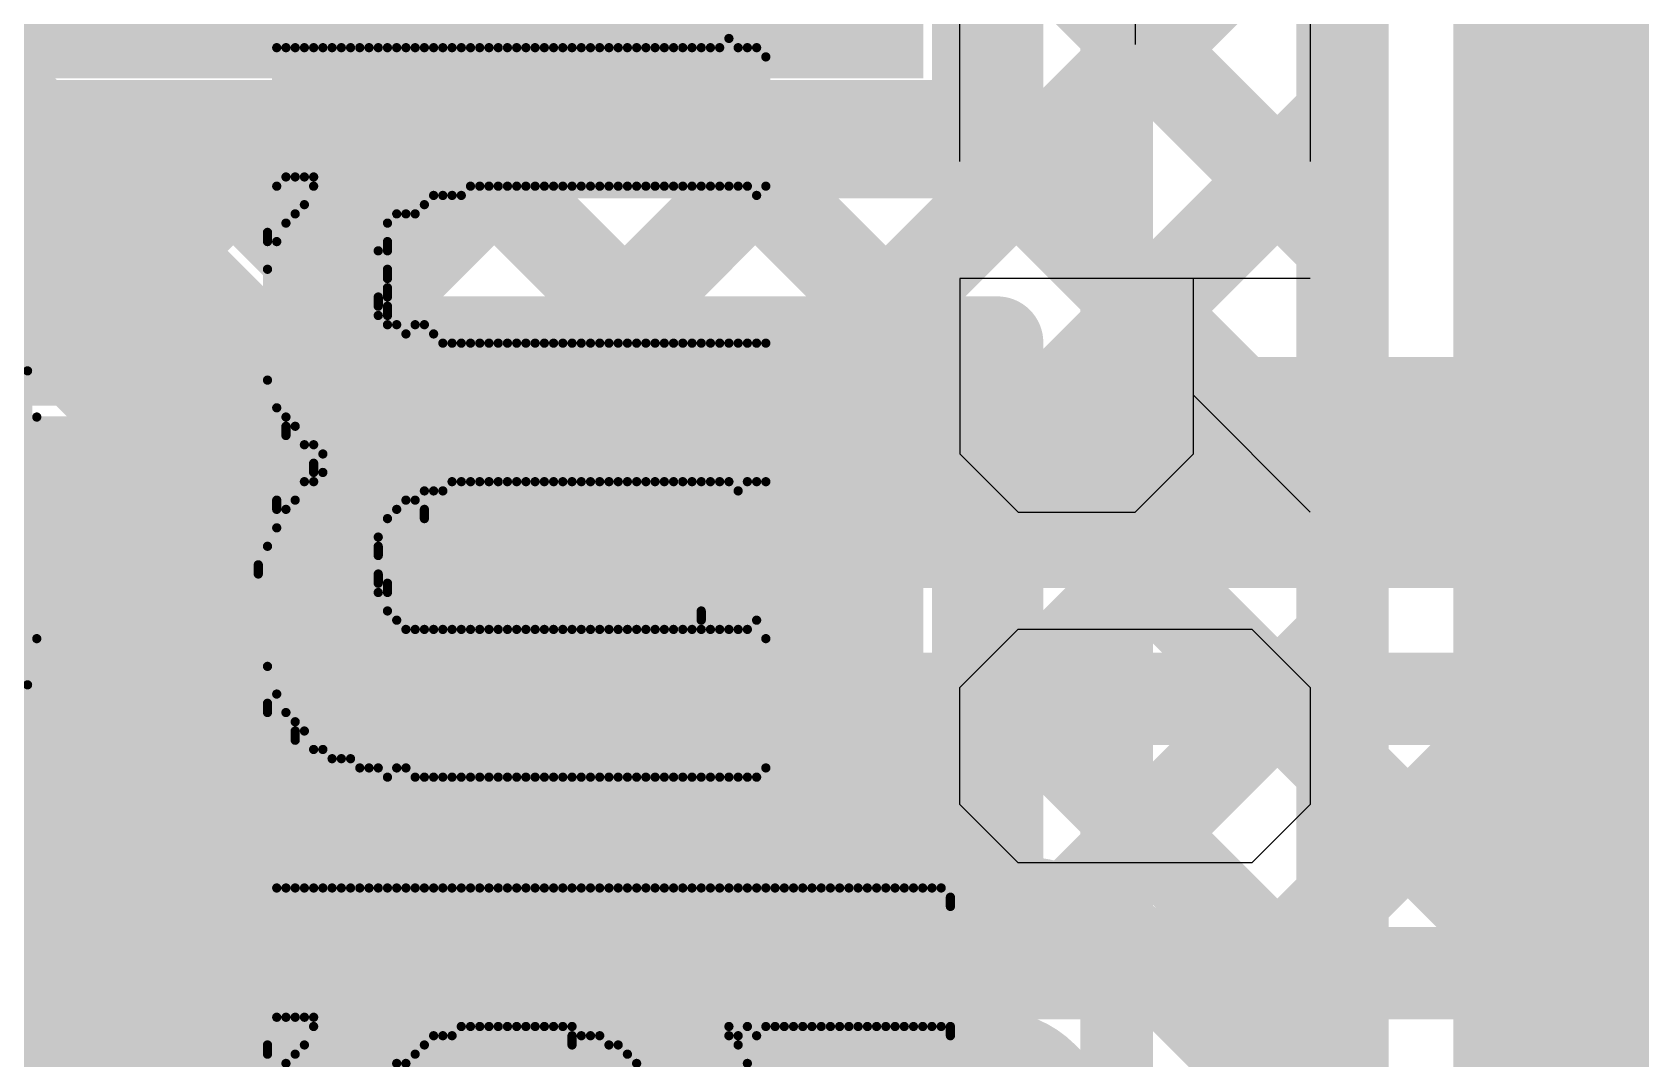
# Model space of a CAD drawing. Header units: millimetres. Extents: x 0.78 to 3.29, y 2.96 to 5.31.
# Drawn here: x 2.8915 to 3.0658, y 3.9495 to 4.0607 of the extents above; entities that cross this region are included whole.
import ezdxf

# ---------------------------------------------------------------- set-up
doc = ezdxf.new("R2010")
doc.units = ezdxf.units.MM
doc.header["$MEASUREMENT"] = 0
for name, color, linetype in [('BottomLayer', 5, 'Continuous'), ('BottomOverlay', 54, 'Continuous'), ('TopLayer', 1, 'Continuous'), ('TopOverlay', 2, 'Continuous'), ('TopPaste', 8, 'Continuous'), ('TopSolder', 216, 'Continuous')]:
    doc.layers.add(name, color=color, linetype=linetype)

# ---------------------------------------------------------------- blocks, each defined once
blk = doc.blocks.new('B13B_PH_K_S_LF__SN__B_12')
at = {"layer": 'BottomOverlay', "const_width": 0.00787}
blk.add_lwpolyline([(-0.55344, 0.073), (0.55334, 0.073)], dxfattribs=at)
blk = doc.blocks.new('R__2512_28')
at = {"layer": 'TopLayer'}
blk.add_solid([(0.05315, -0.07283), (0.18307, -0.07283), (0.05315, 0.07283), (0.18307, 0.07283)], dxfattribs=at)
at = {"layer": 'TopOverlay', "const_width": 0.01}
for points in [[(0.193, -0.082), (0.193, 0.083)], [(-0.193, -0.082), (0.193, -0.082)]]:
    blk.add_lwpolyline(points, dxfattribs=at)
at = {"layer": 'TopOverlay', "const_width": 0.005}
blk.add_lwpolyline([(0.1905, -0.082, 1), (0.1955, -0.082, 1)], format="xyb", close=True, dxfattribs=at)
blk.add_lwpolyline([(0.1905, -0.082, 1), (0.1955, -0.082, 1)], format="xyb", close=True, dxfattribs=at)
at = {"layer": 'TopPaste'}
blk.add_solid([(0.05315, -0.07283), (0.18307, -0.07283), (0.05315, 0.07283), (0.18307, 0.07283)], dxfattribs=at)
at = {"layer": 'TopSolder'}
blk.add_solid([(0.04915, -0.07683), (0.18707, -0.07683), (0.04915, 0.07683), (0.18707, 0.07683)], dxfattribs=at)
blk = doc.blocks.new('R__2512_29')
at = {"layer": 'TopLayer'}
blk.add_solid([(0.05315, -0.07283), (0.18307, -0.07283), (0.05315, 0.07283), (0.18307, 0.07283)], dxfattribs=at)
at = {"layer": 'TopOverlay', "const_width": 0.01}
for points in [[(-0.193, 0.083), (0.193, 0.083)], [(0.193, -0.082), (0.193, 0.083)]]:
    blk.add_lwpolyline(points, dxfattribs=at)
at = {"layer": 'TopOverlay', "const_width": 0.005}
blk.add_lwpolyline([(0.1905, 0.083, 1), (0.1955, 0.083, 1)], format="xyb", close=True, dxfattribs=at)
blk.add_lwpolyline([(0.1905, 0.083, 1), (0.1955, 0.083, 1)], format="xyb", close=True, dxfattribs=at)
at = {"layer": 'TopPaste'}
blk.add_solid([(0.05315, -0.07283), (0.18307, -0.07283), (0.05315, 0.07283), (0.18307, 0.07283)], dxfattribs=at)
at = {"layer": 'TopSolder'}
blk.add_solid([(0.04915, -0.07683), (0.18707, -0.07683), (0.04915, 0.07683), (0.18707, 0.07683)], dxfattribs=at)

msp = doc.modelspace()

# ---------------------------------------------------------------- linework, layer by layer
at = {"layer": 'BottomLayer'}
for points, const_width in [([(2.6383, 4.2937), (2.919, 4.013)], 0.025), ([(2.76918, 4.09382), (2.92874, 3.93426)], 0.025), ([(2.919, 4.013), (3.133, 4.013)], 0.025), ([(2.90409, 3.99356), (2.93889, 3.95876)], 0.01), ([(2.91142, 3.98622), (2.91418, 3.98898)], 0.01), ([(2.91177, 3.98959), (2.9426, 3.95876)], 0.01), ([(2.919, 3.9885), (3.10194, 3.9885)], 0.01), ([(2.92557, 3.97208), (2.94198, 3.9885)], 0.01), ([(2.94053, 3.95876), (2.97027, 3.9885)], 0.01), ([(2.94115, 3.9885), (2.97089, 3.95876)], 0.01), ([(2.96881, 3.95876), (2.99855, 3.9885)], 0.01), ([(2.96943, 3.9885), (2.99917, 3.95876)], 0.01), ([(2.9971, 3.95876), (3.02684, 3.9885)], 0.01), ([(2.99772, 3.9885), (3.02746, 3.95876)], 0.01), ([(3.02538, 3.95876), (3.05512, 3.9885)], 0.01), ([(3.026, 3.9885), (3.05574, 3.95876)], 0.01), ([(3.05366, 3.95876), (3.0834, 3.9885)], 0.01), ([(3.05428, 3.9885), (3.08402, 3.95876)], 0.01), ([(2.93889, 3.95876), (3.07693, 3.95876)], 0.01)]:
    msp.add_lwpolyline(points, dxfattribs=dict(at, const_width=const_width))
for points, const_width in [([(2.91275, 4.013, 1), (2.92525, 4.013, 1)], 0.0125), ([(2.91275, 4.013, 1), (2.92525, 4.013, 1)], 0.0125), ([(2.90159, 3.99356, 1), (2.90659, 3.99356, 1)], 0.005), ([(2.90159, 3.99356, 1), (2.90659, 3.99356, 1)], 0.005), ([(2.90159, 3.99356, 1), (2.90659, 3.99356, 1)], 0.005), ([(2.90927, 3.98959, 1), (2.91427, 3.98959, 1)], 0.005), ([(2.91168, 3.98898, 1), (2.91668, 3.98898, 1)], 0.005), ([(2.9165, 3.9885, 1), (2.9215, 3.9885, 1)], 0.005), ([(2.9165, 3.9885, 1), (2.9215, 3.9885, 1)], 0.005), ([(2.9165, 3.9885, 1), (2.9215, 3.9885, 1)], 0.005), ([(2.93865, 3.9885, 1), (2.94365, 3.9885, 1)], 0.005), ([(2.93948, 3.9885, 1), (2.94448, 3.9885, 1)], 0.005), ([(2.96693, 3.9885, 1), (2.97193, 3.9885, 1)], 0.005), ([(2.96777, 3.9885, 1), (2.97277, 3.9885, 1)], 0.005), ([(2.99522, 3.9885, 1), (3.00022, 3.9885, 1)], 0.005), ([(2.99605, 3.9885, 1), (3.00105, 3.9885, 1)], 0.005), ([(3.0235, 3.9885, 1), (3.0285, 3.9885, 1)], 0.005), ([(3.02434, 3.9885, 1), (3.02934, 3.9885, 1)], 0.005), ([(3.05178, 3.9885, 1), (3.05678, 3.9885, 1)], 0.005), ([(3.05262, 3.9885, 1), (3.05762, 3.9885, 1)], 0.005), ([(2.90892, 3.98622, 1), (2.91392, 3.98622, 1)], 0.005), ([(2.92307, 3.97208, 1), (2.92807, 3.97208, 1)], 0.005), ([(2.93639, 3.95876, 1), (2.94139, 3.95876, 1)], 0.005), ([(2.93639, 3.95876, 1), (2.94139, 3.95876, 1)], 0.005), ([(2.93803, 3.95876, 1), (2.94303, 3.95876, 1)], 0.005), ([(2.9401, 3.95876, 1), (2.9451, 3.95876, 1)], 0.005), ([(2.96631, 3.95876, 1), (2.97131, 3.95876, 1)], 0.005), ([(2.96839, 3.95876, 1), (2.97339, 3.95876, 1)], 0.005), ([(2.9946, 3.95876, 1), (2.9996, 3.95876, 1)], 0.005), ([(2.99667, 3.95876, 1), (3.00167, 3.95876, 1)], 0.005), ([(3.02288, 3.95876, 1), (3.02788, 3.95876, 1)], 0.005), ([(3.02496, 3.95876, 1), (3.02996, 3.95876, 1)], 0.005), ([(3.05116, 3.95876, 1), (3.05616, 3.95876, 1)], 0.005), ([(3.05324, 3.95876, 1), (3.05824, 3.95876, 1)], 0.005)]:
    msp.add_lwpolyline(points, format="xyb", close=True, dxfattribs=dict(at, const_width=const_width))
at = {"layer": 'BottomLayer', "const_width": 0.01}
msp.add_lwpolyline([(2.919, 3.9885, -0.1651), (2.90409, 3.99356)], format="xyb", dxfattribs=at)
msp.add_lwpolyline([(2.919, 3.9885, -0.1651), (2.90409, 3.99356)], format="xyb", dxfattribs=at)
at = {"layer": 'BottomOverlay'}
for p, q in [((2.99201, 4.04669), (2.99201, 4.07201)), ((3.01101, 4.07201), (3.01101, 4.05935)), ((3.03, 4.07201), (3.03, 4.04669)), ((3.03, 4.03402), (2.99201, 4.03402)), ((2.99201, 4.03402), (2.99201, 4.01503)), ((3.01734, 4.01503), (3.01734, 4.03402)), ((3.01734, 4.02136), (3.03, 4.0087)), ((2.99201, 4.01503), (2.99834, 4.0087)), ((3.01101, 4.0087), (3.01734, 4.01503)), ((2.99834, 4.0087), (3.01101, 4.0087)), ((2.99201, 3.98971), (2.99834, 3.99604)), ((2.99834, 3.99604), (3.02367, 3.99604)), ((3.02367, 3.99604), (3.03, 3.98971)), ((2.99201, 3.97704), (2.99201, 3.98971)), ((3.03, 3.98971), (3.03, 3.97704)), ((2.99834, 3.97071), (2.99201, 3.97704)), ((3.03, 3.97704), (3.02367, 3.97071)), ((3.02367, 3.97071), (2.99834, 3.97071))]:
    msp.add_line(p, q, dxfattribs=at)
at = {"layer": 'BottomOverlay', "const_width": 0.001}
for points in [[(2.967, 4.044), (2.967, 4.06)], [(2.918, 4.044), (2.918, 4.059)], [(2.919, 4.045), (2.919, 4.059)], [(2.92, 4.045), (2.92, 4.059)], [(2.921, 4.045), (2.921, 4.059)], [(2.922, 4.045), (2.922, 4.059)], [(2.923, 4.015), (2.923, 4.059)], [(2.924, 3.982), (2.924, 4.059)], [(2.925, 3.982), (2.925, 4.059)], [(2.926, 3.982), (2.926, 4.059)], [(2.927, 3.981), (2.927, 4.059)], [(2.928, 3.981), (2.928, 4.059)], [(2.929, 4.037), (2.929, 4.059)], [(2.93, 4.04), (2.93, 4.059)], [(2.931, 4.041), (2.931, 4.059)], [(2.932, 4.041), (2.932, 4.059)], [(2.933, 4.041), (2.933, 4.059)], [(2.934, 4.042), (2.934, 4.059)], [(2.935, 4.043), (2.935, 4.059)], [(2.936, 4.043), (2.936, 4.059)], [(2.937, 4.043), (2.937, 4.059)], [(2.938, 4.043), (2.938, 4.059)], [(2.939, 4.044), (2.939, 4.059)], [(2.94, 4.044), (2.94, 4.059)], [(2.941, 4.044), (2.941, 4.059)], [(2.942, 4.044), (2.942, 4.059)], [(2.943, 4.044), (2.943, 4.059)], [(2.944, 4.044), (2.944, 4.059)], [(2.945, 4.044), (2.945, 4.059)], [(2.946, 4.044), (2.946, 4.059)], [(2.947, 4.044), (2.947, 4.059)], [(2.948, 4.044), (2.948, 4.059)], [(2.949, 4.044), (2.949, 4.059)], [(2.95, 4.044), (2.95, 4.059)], [(2.951, 4.044), (2.951, 4.059)], [(2.952, 4.044), (2.952, 4.059)], [(2.953, 4.044), (2.953, 4.059)], [(2.954, 4.044), (2.954, 4.059)], [(2.955, 4.044), (2.955, 4.059)], [(2.956, 4.044), (2.956, 4.059)], [(2.957, 4.044), (2.957, 4.059)], [(2.958, 4.044), (2.958, 4.059)], [(2.959, 4.044), (2.959, 4.059)], [(2.96, 4.044), (2.96, 4.059)], [(2.961, 4.044), (2.961, 4.059)], [(2.962, 4.044), (2.962, 4.059)], [(2.963, 4.044), (2.963, 4.059)], [(2.964, 4.044), (2.964, 4.059)], [(2.965, 4.044), (2.965, 4.059)], [(2.966, 4.044), (2.966, 4.059)], [(2.968, 4.044), (2.968, 4.059)], [(2.969, 4.044), (2.969, 4.059)], [(2.97, 4.043), (2.97, 4.059)], [(2.971, 4.044), (2.971, 4.058)], [(2.922, 4.016), (2.922, 4.044)], [(2.921, 4.016), (2.921, 4.042)], [(2.92, 4.018), (2.92, 4.041)], [(2.917, 4.038), (2.917, 4.039)], [(2.919, 4.019), (2.919, 4.04)], [(2.918, 4.02), (2.918, 4.038)], [(2.93, 4.037), (2.93, 4.038)], [(2.917, 4.023), (2.917, 4.035)], [(2.93, 4.034), (2.93, 4.035)], [(2.929, 4.031), (2.929, 4.032)], [(2.93, 4.032), (2.93, 4.033)], [(2.929, 4.006), (2.929, 4.03)], [(2.93, 4.03), (2.93, 4.031)], [(2.93, 4.008), (2.93, 4.029)], [(2.931, 4.009), (2.931, 4.029)], [(2.932, 4.01), (2.932, 4.028)], [(2.933, 4.01), (2.933, 4.029)], [(2.934, 4.011), (2.934, 4.029)], [(2.935, 4.011), (2.935, 4.028)], [(2.936, 4.011), (2.936, 4.027)], [(2.937, 4.012), (2.937, 4.027)], [(2.938, 4.012), (2.938, 4.027)], [(2.939, 4.012), (2.939, 4.027)], [(2.94, 4.012), (2.94, 4.027)], [(2.941, 4.012), (2.941, 4.027)], [(2.942, 4.012), (2.942, 4.027)], [(2.943, 4.012), (2.943, 4.027)], [(2.944, 4.012), (2.944, 4.027)], [(2.945, 4.012), (2.945, 4.027)], [(2.946, 4.012), (2.946, 4.027)], [(2.947, 4.012), (2.947, 4.027)], [(2.948, 4.012), (2.948, 4.027)], [(2.949, 4.012), (2.949, 4.027)], [(2.95, 4.012), (2.95, 4.027)], [(2.951, 4.012), (2.951, 4.027)], [(2.952, 4.012), (2.952, 4.027)], [(2.953, 4.012), (2.953, 4.027)], [(2.954, 4.012), (2.954, 4.027)], [(2.955, 4.012), (2.955, 4.027)], [(2.956, 4.012), (2.956, 4.027)], [(2.957, 4.012), (2.957, 4.027)], [(2.958, 4.012), (2.958, 4.027)], [(2.959, 4.012), (2.959, 4.027)], [(2.96, 4.012), (2.96, 4.027)], [(2.961, 4.012), (2.961, 4.027)], [(2.962, 4.012), (2.962, 4.027)], [(2.963, 4.012), (2.963, 4.027)], [(2.964, 4.012), (2.964, 4.027)], [(2.965, 4.012), (2.965, 4.027)], [(2.966, 4.012), (2.966, 4.027)], [(2.967, 4.012), (2.967, 4.027)], [(2.968, 4.011), (2.968, 4.027)], [(2.969, 4.012), (2.969, 4.027)], [(2.97, 4.012), (2.97, 4.027)], [(2.971, 4.012), (2.971, 4.027)], [(2.891, 3.99), (2.891, 4.024)], [(2.892, 3.995), (2.892, 4.019)], [(2.919, 4.017), (2.919, 4.018)], [(2.922, 4.013), (2.922, 4.014)], [(2.923, 3.983), (2.923, 4.013)], [(2.921, 3.985), (2.921, 4.012)], [(2.922, 3.983), (2.922, 4.012)], [(2.918, 4.009), (2.918, 4.01)], [(2.919, 3.987), (2.919, 4.009)], [(2.92, 3.986), (2.92, 4.01)], [(2.934, 4.008), (2.934, 4.009)], [(2.918, 3.989), (2.918, 4.007)], [(2.917, 3.992), (2.917, 4.005)], [(2.929, 4.004), (2.929, 4.005)], [(2.916, 4.002), (2.916, 4.003)], [(2.929, 4.001), (2.929, 4.002)], [(2.929, 3.981), (2.929, 4)], [(2.93, 4), (2.93, 4.001)], [(2.93, 3.98), (2.93, 3.998)], [(2.931, 3.981), (2.931, 3.997)], [(2.964, 3.997), (2.964, 3.998)], [(2.97, 3.98), (2.97, 3.997)], [(2.932, 3.981), (2.932, 3.996)], [(2.933, 3.98), (2.933, 3.996)], [(2.934, 3.98), (2.934, 3.996)], [(2.935, 3.98), (2.935, 3.996)], [(2.936, 3.98), (2.936, 3.996)], [(2.937, 3.98), (2.937, 3.996)], [(2.938, 3.98), (2.938, 3.996)], [(2.939, 3.98), (2.939, 3.996)], [(2.94, 3.98), (2.94, 3.996)], [(2.941, 3.98), (2.941, 3.996)], [(2.942, 3.98), (2.942, 3.996)], [(2.943, 3.98), (2.943, 3.996)], [(2.944, 3.98), (2.944, 3.996)], [(2.945, 3.98), (2.945, 3.996)], [(2.946, 3.98), (2.946, 3.996)], [(2.947, 3.98), (2.947, 3.996)], [(2.948, 3.98), (2.948, 3.996)], [(2.949, 3.98), (2.949, 3.996)], [(2.95, 3.98), (2.95, 3.996)], [(2.951, 3.98), (2.951, 3.996)], [(2.952, 3.98), (2.952, 3.996)], [(2.953, 3.98), (2.953, 3.996)], [(2.954, 3.98), (2.954, 3.996)], [(2.955, 3.98), (2.955, 3.996)], [(2.956, 3.98), (2.956, 3.996)], [(2.957, 3.98), (2.957, 3.996)], [(2.958, 3.98), (2.958, 3.996)], [(2.959, 3.98), (2.959, 3.996)], [(2.96, 3.98), (2.96, 3.996)], [(2.961, 3.98), (2.961, 3.996)], [(2.962, 3.98), (2.962, 3.996)], [(2.963, 3.98), (2.963, 3.996)], [(2.964, 3.98), (2.964, 3.996)], [(2.965, 3.98), (2.965, 3.996)], [(2.966, 3.98), (2.966, 3.996)], [(2.967, 3.98), (2.967, 3.996)], [(2.968, 3.98), (2.968, 3.996)], [(2.969, 3.98), (2.969, 3.996)], [(2.971, 3.981), (2.971, 3.995)], [(2.917, 3.987), (2.917, 3.988)], [(2.92, 3.984), (2.92, 3.985)], [(2.918, 3.954), (2.918, 3.968)], [(2.919, 3.954), (2.919, 3.968)], [(2.92, 3.954), (2.92, 3.968)], [(2.921, 3.954), (2.921, 3.968)], [(2.922, 3.954), (2.922, 3.968)], [(2.923, 3.923), (2.923, 3.968)], [(2.924, 3.922), (2.924, 3.968)], [(2.925, 3.921), (2.925, 3.968)], [(2.926, 3.92), (2.926, 3.968)], [(2.927, 3.92), (2.927, 3.968)], [(2.928, 3.919), (2.928, 3.968)], [(2.929, 3.945), (2.929, 3.968)], [(2.93, 3.947), (2.93, 3.968)], [(2.931, 3.949), (2.931, 3.968)], [(2.932, 3.949), (2.932, 3.968)], [(2.933, 3.95), (2.933, 3.968)], [(2.934, 3.951), (2.934, 3.968)], [(2.935, 3.952), (2.935, 3.968)], [(2.936, 3.952), (2.936, 3.968)], [(2.937, 3.952), (2.937, 3.968)], [(2.938, 3.953), (2.938, 3.968)], [(2.939, 3.953), (2.939, 3.968)], [(2.94, 3.953), (2.94, 3.968)], [(2.941, 3.953), (2.941, 3.968)], [(2.942, 3.953), (2.942, 3.968)], [(2.943, 3.953), (2.943, 3.968)], [(2.944, 3.953), (2.944, 3.968)], [(2.945, 3.953), (2.945, 3.968)], [(2.946, 3.953), (2.946, 3.968)], [(2.947, 3.953), (2.947, 3.968)], [(2.948, 3.953), (2.948, 3.968)], [(2.949, 3.953), (2.949, 3.968)], [(2.95, 3.953), (2.95, 3.968)], [(2.951, 3.952), (2.951, 3.968)], [(2.952, 3.952), (2.952, 3.968)], [(2.953, 3.952), (2.953, 3.968)], [(2.954, 3.951), (2.954, 3.968)], [(2.955, 3.951), (2.955, 3.968)], [(2.956, 3.95), (2.956, 3.968)], [(2.957, 3.949), (2.957, 3.968)], [(2.958, 3.948), (2.958, 3.968)], [(2.959, 3.946), (2.959, 3.968)], [(2.96, 3.919), (2.96, 3.968)], [(2.961, 3.92), (2.961, 3.968)], [(2.962, 3.92), (2.962, 3.968)], [(2.963, 3.921), (2.963, 3.968)], [(2.964, 3.921), (2.964, 3.968)], [(2.965, 3.922), (2.965, 3.968)], [(2.966, 3.924), (2.966, 3.968)], [(2.967, 3.953), (2.967, 3.968)], [(2.968, 3.952), (2.968, 3.968)], [(2.969, 3.953), (2.969, 3.968)], [(2.97, 3.952), (2.97, 3.968)], [(2.971, 3.953), (2.971, 3.968)], [(2.972, 3.953), (2.972, 3.968)], [(2.973, 3.953), (2.973, 3.968)], [(2.974, 3.953), (2.974, 3.968)], [(2.975, 3.953), (2.975, 3.968)], [(2.976, 3.953), (2.976, 3.968)], [(2.977, 3.953), (2.977, 3.968)], [(2.978, 3.953), (2.978, 3.968)], [(2.979, 3.953), (2.979, 3.968)], [(2.98, 3.953), (2.98, 3.968)], [(2.981, 3.953), (2.981, 3.968)], [(2.982, 3.953), (2.982, 3.968)], [(2.983, 3.953), (2.983, 3.968)], [(2.984, 3.953), (2.984, 3.968)], [(2.985, 3.953), (2.985, 3.968)], [(2.986, 3.953), (2.986, 3.968)], [(2.987, 3.953), (2.987, 3.968)], [(2.988, 3.953), (2.988, 3.968)], [(2.989, 3.953), (2.989, 3.968)], [(2.99, 3.953), (2.99, 3.968)], [(2.991, 3.966), (2.991, 3.967)], [(2.922, 3.924), (2.922, 3.953)], [(2.991, 3.952), (2.991, 3.953)], [(2.95, 3.951), (2.95, 3.952)], [(2.967, 3.923), (2.967, 3.952)], [(2.917, 3.95), (2.917, 3.951)], [(2.92, 3.926), (2.92, 3.95)], [(2.921, 3.925), (2.921, 3.951)], [(2.968, 3.926), (2.968, 3.951)], [(2.919, 3.927), (2.919, 3.949)], [(2.969, 3.925), (2.969, 3.949)]]:
    msp.add_lwpolyline(points, dxfattribs=at)
at = {"layer": 'BottomOverlay', "const_width": 0.0005}
for points in [[(2.96675, 4.06, 1), (2.96725, 4.06, 1)], [(2.91775, 4.059, 1), (2.91825, 4.059, 1)], [(2.91875, 4.059, 1), (2.91925, 4.059, 1)], [(2.91975, 4.059, 1), (2.92025, 4.059, 1)], [(2.92075, 4.059, 1), (2.92125, 4.059, 1)], [(2.92175, 4.059, 1), (2.92225, 4.059, 1)], [(2.92275, 4.059, 1), (2.92325, 4.059, 1)], [(2.92375, 4.059, 1), (2.92425, 4.059, 1)], [(2.92475, 4.059, 1), (2.92525, 4.059, 1)], [(2.92575, 4.059, 1), (2.92625, 4.059, 1)], [(2.92675, 4.059, 1), (2.92725, 4.059, 1)], [(2.92775, 4.059, 1), (2.92825, 4.059, 1)], [(2.92875, 4.059, 1), (2.92925, 4.059, 1)], [(2.92975, 4.059, 1), (2.93025, 4.059, 1)], [(2.93075, 4.059, 1), (2.93125, 4.059, 1)], [(2.93175, 4.059, 1), (2.93225, 4.059, 1)], [(2.93275, 4.059, 1), (2.93325, 4.059, 1)], [(2.93375, 4.059, 1), (2.93425, 4.059, 1)], [(2.93475, 4.059, 1), (2.93525, 4.059, 1)], [(2.93575, 4.059, 1), (2.93625, 4.059, 1)], [(2.93675, 4.059, 1), (2.93725, 4.059, 1)], [(2.93775, 4.059, 1), (2.93825, 4.059, 1)], [(2.93875, 4.059, 1), (2.93925, 4.059, 1)], [(2.93975, 4.059, 1), (2.94025, 4.059, 1)], [(2.94075, 4.059, 1), (2.94125, 4.059, 1)], [(2.94175, 4.059, 1), (2.94225, 4.059, 1)], [(2.94275, 4.059, 1), (2.94325, 4.059, 1)], [(2.94375, 4.059, 1), (2.94425, 4.059, 1)], [(2.94475, 4.059, 1), (2.94525, 4.059, 1)], [(2.94575, 4.059, 1), (2.94625, 4.059, 1)], [(2.94675, 4.059, 1), (2.94725, 4.059, 1)], [(2.94775, 4.059, 1), (2.94825, 4.059, 1)], [(2.94875, 4.059, 1), (2.94925, 4.059, 1)], [(2.94975, 4.059, 1), (2.95025, 4.059, 1)], [(2.95075, 4.059, 1), (2.95125, 4.059, 1)], [(2.95175, 4.059, 1), (2.95225, 4.059, 1)], [(2.95275, 4.059, 1), (2.95325, 4.059, 1)], [(2.95375, 4.059, 1), (2.95425, 4.059, 1)], [(2.95475, 4.059, 1), (2.95525, 4.059, 1)], [(2.95575, 4.059, 1), (2.95625, 4.059, 1)], [(2.95675, 4.059, 1), (2.95725, 4.059, 1)], [(2.95775, 4.059, 1), (2.95825, 4.059, 1)], [(2.95875, 4.059, 1), (2.95925, 4.059, 1)], [(2.95975, 4.059, 1), (2.96025, 4.059, 1)], [(2.96075, 4.059, 1), (2.96125, 4.059, 1)], [(2.96175, 4.059, 1), (2.96225, 4.059, 1)], [(2.96275, 4.059, 1), (2.96325, 4.059, 1)], [(2.96375, 4.059, 1), (2.96425, 4.059, 1)], [(2.96475, 4.059, 1), (2.96525, 4.059, 1)], [(2.96575, 4.059, 1), (2.96625, 4.059, 1)], [(2.96775, 4.059, 1), (2.96825, 4.059, 1)], [(2.96875, 4.059, 1), (2.96925, 4.059, 1)], [(2.96975, 4.059, 1), (2.97025, 4.059, 1)], [(2.97075, 4.058, 1), (2.97125, 4.058, 1)], [(2.91775, 4.044, 1), (2.91825, 4.044, 1)], [(2.91875, 4.045, 1), (2.91925, 4.045, 1)], [(2.91975, 4.045, 1), (2.92025, 4.045, 1)], [(2.92075, 4.045, 1), (2.92125, 4.045, 1)], [(2.92175, 4.045, 1), (2.92225, 4.045, 1)], [(2.92175, 4.044, 1), (2.92225, 4.044, 1)], [(2.93875, 4.044, 1), (2.93925, 4.044, 1)], [(2.93975, 4.044, 1), (2.94025, 4.044, 1)], [(2.94075, 4.044, 1), (2.94125, 4.044, 1)], [(2.94175, 4.044, 1), (2.94225, 4.044, 1)], [(2.94275, 4.044, 1), (2.94325, 4.044, 1)], [(2.94375, 4.044, 1), (2.94425, 4.044, 1)], [(2.94475, 4.044, 1), (2.94525, 4.044, 1)], [(2.94575, 4.044, 1), (2.94625, 4.044, 1)], [(2.94675, 4.044, 1), (2.94725, 4.044, 1)], [(2.94775, 4.044, 1), (2.94825, 4.044, 1)], [(2.94875, 4.044, 1), (2.94925, 4.044, 1)], [(2.94975, 4.044, 1), (2.95025, 4.044, 1)], [(2.95075, 4.044, 1), (2.95125, 4.044, 1)], [(2.95175, 4.044, 1), (2.95225, 4.044, 1)], [(2.95275, 4.044, 1), (2.95325, 4.044, 1)], [(2.95375, 4.044, 1), (2.95425, 4.044, 1)], [(2.95475, 4.044, 1), (2.95525, 4.044, 1)], [(2.95575, 4.044, 1), (2.95625, 4.044, 1)], [(2.95675, 4.044, 1), (2.95725, 4.044, 1)], [(2.95775, 4.044, 1), (2.95825, 4.044, 1)], [(2.95875, 4.044, 1), (2.95925, 4.044, 1)], [(2.95975, 4.044, 1), (2.96025, 4.044, 1)], [(2.96075, 4.044, 1), (2.96125, 4.044, 1)], [(2.96175, 4.044, 1), (2.96225, 4.044, 1)], [(2.96275, 4.044, 1), (2.96325, 4.044, 1)], [(2.96375, 4.044, 1), (2.96425, 4.044, 1)], [(2.96475, 4.044, 1), (2.96525, 4.044, 1)], [(2.96575, 4.044, 1), (2.96625, 4.044, 1)], [(2.96675, 4.044, 1), (2.96725, 4.044, 1)], [(2.96775, 4.044, 1), (2.96825, 4.044, 1)], [(2.96875, 4.044, 1), (2.96925, 4.044, 1)], [(2.97075, 4.044, 1), (2.97125, 4.044, 1)], [(2.92075, 4.042, 1), (2.92125, 4.042, 1)], [(2.93375, 4.042, 1), (2.93425, 4.042, 1)], [(2.93475, 4.043, 1), (2.93525, 4.043, 1)], [(2.93575, 4.043, 1), (2.93625, 4.043, 1)], [(2.93675, 4.043, 1), (2.93725, 4.043, 1)], [(2.93775, 4.043, 1), (2.93825, 4.043, 1)], [(2.96975, 4.043, 1), (2.97025, 4.043, 1)], [(2.91975, 4.041, 1), (2.92025, 4.041, 1)], [(2.93075, 4.041, 1), (2.93125, 4.041, 1)], [(2.93175, 4.041, 1), (2.93225, 4.041, 1)], [(2.93275, 4.041, 1), (2.93325, 4.041, 1)], [(2.91675, 4.039, 1), (2.91725, 4.039, 1)], [(2.91875, 4.04, 1), (2.91925, 4.04, 1)], [(2.92975, 4.04, 1), (2.93025, 4.04, 1)], [(2.91675, 4.038, 1), (2.91725, 4.038, 1)], [(2.91775, 4.038, 1), (2.91825, 4.038, 1)], [(2.92875, 4.037, 1), (2.92925, 4.037, 1)], [(2.92975, 4.038, 1), (2.93025, 4.038, 1)], [(2.92975, 4.037, 1), (2.93025, 4.037, 1)], [(2.91675, 4.035, 1), (2.91725, 4.035, 1)], [(2.92975, 4.035, 1), (2.93025, 4.035, 1)], [(2.92975, 4.034, 1), (2.93025, 4.034, 1)], [(2.92875, 4.032, 1), (2.92925, 4.032, 1)], [(2.92975, 4.033, 1), (2.93025, 4.033, 1)], [(2.92975, 4.032, 1), (2.93025, 4.032, 1)], [(2.92875, 4.031, 1), (2.92925, 4.031, 1)], [(2.92875, 4.03, 1), (2.92925, 4.03, 1)], [(2.92975, 4.031, 1), (2.93025, 4.031, 1)], [(2.92975, 4.03, 1), (2.93025, 4.03, 1)], [(2.92975, 4.029, 1), (2.93025, 4.029, 1)], [(2.93075, 4.029, 1), (2.93125, 4.029, 1)], [(2.93175, 4.028, 1), (2.93225, 4.028, 1)], [(2.93275, 4.029, 1), (2.93325, 4.029, 1)], [(2.93375, 4.029, 1), (2.93425, 4.029, 1)], [(2.93475, 4.028, 1), (2.93525, 4.028, 1)], [(2.93575, 4.027, 1), (2.93625, 4.027, 1)], [(2.93675, 4.027, 1), (2.93725, 4.027, 1)], [(2.93775, 4.027, 1), (2.93825, 4.027, 1)], [(2.93875, 4.027, 1), (2.93925, 4.027, 1)], [(2.93975, 4.027, 1), (2.94025, 4.027, 1)], [(2.94075, 4.027, 1), (2.94125, 4.027, 1)], [(2.94175, 4.027, 1), (2.94225, 4.027, 1)], [(2.94275, 4.027, 1), (2.94325, 4.027, 1)], [(2.94375, 4.027, 1), (2.94425, 4.027, 1)], [(2.94475, 4.027, 1), (2.94525, 4.027, 1)], [(2.94575, 4.027, 1), (2.94625, 4.027, 1)], [(2.94675, 4.027, 1), (2.94725, 4.027, 1)], [(2.94775, 4.027, 1), (2.94825, 4.027, 1)], [(2.94875, 4.027, 1), (2.94925, 4.027, 1)], [(2.94975, 4.027, 1), (2.95025, 4.027, 1)], [(2.95075, 4.027, 1), (2.95125, 4.027, 1)], [(2.95175, 4.027, 1), (2.95225, 4.027, 1)], [(2.95275, 4.027, 1), (2.95325, 4.027, 1)], [(2.95375, 4.027, 1), (2.95425, 4.027, 1)], [(2.95475, 4.027, 1), (2.95525, 4.027, 1)], [(2.95575, 4.027, 1), (2.95625, 4.027, 1)], [(2.95675, 4.027, 1), (2.95725, 4.027, 1)], [(2.95775, 4.027, 1), (2.95825, 4.027, 1)], [(2.95875, 4.027, 1), (2.95925, 4.027, 1)], [(2.95975, 4.027, 1), (2.96025, 4.027, 1)], [(2.96075, 4.027, 1), (2.96125, 4.027, 1)], [(2.96175, 4.027, 1), (2.96225, 4.027, 1)], [(2.96275, 4.027, 1), (2.96325, 4.027, 1)], [(2.96375, 4.027, 1), (2.96425, 4.027, 1)], [(2.96475, 4.027, 1), (2.96525, 4.027, 1)], [(2.96575, 4.027, 1), (2.96625, 4.027, 1)], [(2.96675, 4.027, 1), (2.96725, 4.027, 1)], [(2.96775, 4.027, 1), (2.96825, 4.027, 1)], [(2.96875, 4.027, 1), (2.96925, 4.027, 1)], [(2.96975, 4.027, 1), (2.97025, 4.027, 1)], [(2.97075, 4.027, 1), (2.97125, 4.027, 1)], [(2.89075, 4.024, 1), (2.89125, 4.024, 1)], [(2.91675, 4.023, 1), (2.91725, 4.023, 1)], [(2.91775, 4.02, 1), (2.91825, 4.02, 1)], [(2.89175, 4.019, 1), (2.89225, 4.019, 1)], [(2.91875, 4.019, 1), (2.91925, 4.019, 1)], [(2.91875, 4.018, 1), (2.91925, 4.018, 1)], [(2.91975, 4.018, 1), (2.92025, 4.018, 1)], [(2.91875, 4.017, 1), (2.91925, 4.017, 1)], [(2.92075, 4.016, 1), (2.92125, 4.016, 1)], [(2.92175, 4.016, 1), (2.92225, 4.016, 1)], [(2.92175, 4.014, 1), (2.92225, 4.014, 1)], [(2.92275, 4.015, 1), (2.92325, 4.015, 1)], [(2.92175, 4.013, 1), (2.92225, 4.013, 1)], [(2.92275, 4.013, 1), (2.92325, 4.013, 1)], [(2.92075, 4.012, 1), (2.92125, 4.012, 1)], [(2.92175, 4.012, 1), (2.92225, 4.012, 1)], [(2.93375, 4.011, 1), (2.93425, 4.011, 1)], [(2.93475, 4.011, 1), (2.93525, 4.011, 1)], [(2.93575, 4.011, 1), (2.93625, 4.011, 1)], [(2.93675, 4.012, 1), (2.93725, 4.012, 1)], [(2.93775, 4.012, 1), (2.93825, 4.012, 1)], [(2.93875, 4.012, 1), (2.93925, 4.012, 1)], [(2.93975, 4.012, 1), (2.94025, 4.012, 1)], [(2.94075, 4.012, 1), (2.94125, 4.012, 1)], [(2.94175, 4.012, 1), (2.94225, 4.012, 1)], [(2.94275, 4.012, 1), (2.94325, 4.012, 1)], [(2.94375, 4.012, 1), (2.94425, 4.012, 1)], [(2.94475, 4.012, 1), (2.94525, 4.012, 1)], [(2.94575, 4.012, 1), (2.94625, 4.012, 1)], [(2.94675, 4.012, 1), (2.94725, 4.012, 1)], [(2.94775, 4.012, 1), (2.94825, 4.012, 1)], [(2.94875, 4.012, 1), (2.94925, 4.012, 1)], [(2.94975, 4.012, 1), (2.95025, 4.012, 1)], [(2.95075, 4.012, 1), (2.95125, 4.012, 1)], [(2.95175, 4.012, 1), (2.95225, 4.012, 1)], [(2.95275, 4.012, 1), (2.95325, 4.012, 1)], [(2.95375, 4.012, 1), (2.95425, 4.012, 1)], [(2.95475, 4.012, 1), (2.95525, 4.012, 1)], [(2.95575, 4.012, 1), (2.95625, 4.012, 1)], [(2.95675, 4.012, 1), (2.95725, 4.012, 1)], [(2.95775, 4.012, 1), (2.95825, 4.012, 1)], [(2.95875, 4.012, 1), (2.95925, 4.012, 1)], [(2.95975, 4.012, 1), (2.96025, 4.012, 1)], [(2.96075, 4.012, 1), (2.96125, 4.012, 1)], [(2.96175, 4.012, 1), (2.96225, 4.012, 1)], [(2.96275, 4.012, 1), (2.96325, 4.012, 1)], [(2.96375, 4.012, 1), (2.96425, 4.012, 1)], [(2.96475, 4.012, 1), (2.96525, 4.012, 1)], [(2.96575, 4.012, 1), (2.96625, 4.012, 1)], [(2.96675, 4.012, 1), (2.96725, 4.012, 1)], [(2.96775, 4.011, 1), (2.96825, 4.011, 1)], [(2.96875, 4.012, 1), (2.96925, 4.012, 1)], [(2.96975, 4.012, 1), (2.97025, 4.012, 1)], [(2.97075, 4.012, 1), (2.97125, 4.012, 1)], [(2.91775, 4.01, 1), (2.91825, 4.01, 1)], [(2.91775, 4.009, 1), (2.91825, 4.009, 1)], [(2.91875, 4.009, 1), (2.91925, 4.009, 1)], [(2.91975, 4.01, 1), (2.92025, 4.01, 1)], [(2.93075, 4.009, 1), (2.93125, 4.009, 1)], [(2.93175, 4.01, 1), (2.93225, 4.01, 1)], [(2.93275, 4.01, 1), (2.93325, 4.01, 1)], [(2.93375, 4.009, 1), (2.93425, 4.009, 1)], [(2.91775, 4.007, 1), (2.91825, 4.007, 1)], [(2.92975, 4.008, 1), (2.93025, 4.008, 1)], [(2.93375, 4.008, 1), (2.93425, 4.008, 1)], [(2.92875, 4.006, 1), (2.92925, 4.006, 1)], [(2.91675, 4.005, 1), (2.91725, 4.005, 1)], [(2.92875, 4.005, 1), (2.92925, 4.005, 1)], [(2.92875, 4.004, 1), (2.92925, 4.004, 1)], [(2.91575, 4.003, 1), (2.91625, 4.003, 1)], [(2.91575, 4.002, 1), (2.91625, 4.002, 1)], [(2.92875, 4.002, 1), (2.92925, 4.002, 1)], [(2.92875, 4.001, 1), (2.92925, 4.001, 1)], [(2.92875, 4, 1), (2.92925, 4, 1)], [(2.92975, 4.001, 1), (2.93025, 4.001, 1)], [(2.92975, 4, 1), (2.93025, 4, 1)], [(2.92975, 3.998, 1), (2.93025, 3.998, 1)], [(2.93075, 3.997, 1), (2.93125, 3.997, 1)], [(2.96375, 3.998, 1), (2.96425, 3.998, 1)], [(2.96375, 3.997, 1), (2.96425, 3.997, 1)], [(2.96975, 3.997, 1), (2.97025, 3.997, 1)], [(2.89175, 3.995, 1), (2.89225, 3.995, 1)], [(2.93175, 3.996, 1), (2.93225, 3.996, 1)], [(2.93275, 3.996, 1), (2.93325, 3.996, 1)], [(2.93375, 3.996, 1), (2.93425, 3.996, 1)], [(2.93475, 3.996, 1), (2.93525, 3.996, 1)], [(2.93575, 3.996, 1), (2.93625, 3.996, 1)], [(2.93675, 3.996, 1), (2.93725, 3.996, 1)], [(2.93775, 3.996, 1), (2.93825, 3.996, 1)], [(2.93875, 3.996, 1), (2.93925, 3.996, 1)], [(2.93975, 3.996, 1), (2.94025, 3.996, 1)], [(2.94075, 3.996, 1), (2.94125, 3.996, 1)], [(2.94175, 3.996, 1), (2.94225, 3.996, 1)], [(2.94275, 3.996, 1), (2.94325, 3.996, 1)], [(2.94375, 3.996, 1), (2.94425, 3.996, 1)], [(2.94475, 3.996, 1), (2.94525, 3.996, 1)], [(2.94575, 3.996, 1), (2.94625, 3.996, 1)], [(2.94675, 3.996, 1), (2.94725, 3.996, 1)], [(2.94775, 3.996, 1), (2.94825, 3.996, 1)], [(2.94875, 3.996, 1), (2.94925, 3.996, 1)], [(2.94975, 3.996, 1), (2.95025, 3.996, 1)], [(2.95075, 3.996, 1), (2.95125, 3.996, 1)], [(2.95175, 3.996, 1), (2.95225, 3.996, 1)], [(2.95275, 3.996, 1), (2.95325, 3.996, 1)], [(2.95375, 3.996, 1), (2.95425, 3.996, 1)], [(2.95475, 3.996, 1), (2.95525, 3.996, 1)], [(2.95575, 3.996, 1), (2.95625, 3.996, 1)], [(2.95675, 3.996, 1), (2.95725, 3.996, 1)], [(2.95775, 3.996, 1), (2.95825, 3.996, 1)], [(2.95875, 3.996, 1), (2.95925, 3.996, 1)], [(2.95975, 3.996, 1), (2.96025, 3.996, 1)], [(2.96075, 3.996, 1), (2.96125, 3.996, 1)], [(2.96175, 3.996, 1), (2.96225, 3.996, 1)], [(2.96275, 3.996, 1), (2.96325, 3.996, 1)], [(2.96375, 3.996, 1), (2.96425, 3.996, 1)], [(2.96475, 3.996, 1), (2.96525, 3.996, 1)], [(2.96575, 3.996, 1), (2.96625, 3.996, 1)], [(2.96675, 3.996, 1), (2.96725, 3.996, 1)], [(2.96775, 3.996, 1), (2.96825, 3.996, 1)], [(2.96875, 3.996, 1), (2.96925, 3.996, 1)], [(2.97075, 3.995, 1), (2.97125, 3.995, 1)], [(2.91675, 3.992, 1), (2.91725, 3.992, 1)], [(2.89075, 3.99, 1), (2.89125, 3.99, 1)], [(2.91675, 3.988, 1), (2.91725, 3.988, 1)], [(2.91775, 3.989, 1), (2.91825, 3.989, 1)], [(2.91675, 3.987, 1), (2.91725, 3.987, 1)], [(2.91875, 3.987, 1), (2.91925, 3.987, 1)], [(2.91975, 3.986, 1), (2.92025, 3.986, 1)], [(2.91975, 3.985, 1), (2.92025, 3.985, 1)], [(2.92075, 3.985, 1), (2.92125, 3.985, 1)], [(2.91975, 3.984, 1), (2.92025, 3.984, 1)], [(2.92175, 3.983, 1), (2.92225, 3.983, 1)], [(2.92275, 3.983, 1), (2.92325, 3.983, 1)], [(2.92375, 3.982, 1), (2.92425, 3.982, 1)], [(2.92475, 3.982, 1), (2.92525, 3.982, 1)], [(2.92575, 3.982, 1), (2.92625, 3.982, 1)], [(2.92675, 3.981, 1), (2.92725, 3.981, 1)], [(2.92775, 3.981, 1), (2.92825, 3.981, 1)], [(2.92875, 3.981, 1), (2.92925, 3.981, 1)], [(2.93075, 3.981, 1), (2.93125, 3.981, 1)], [(2.93175, 3.981, 1), (2.93225, 3.981, 1)], [(2.97075, 3.981, 1), (2.97125, 3.981, 1)], [(2.92975, 3.98, 1), (2.93025, 3.98, 1)], [(2.93275, 3.98, 1), (2.93325, 3.98, 1)], [(2.93375, 3.98, 1), (2.93425, 3.98, 1)], [(2.93475, 3.98, 1), (2.93525, 3.98, 1)], [(2.93575, 3.98, 1), (2.93625, 3.98, 1)], [(2.93675, 3.98, 1), (2.93725, 3.98, 1)], [(2.93775, 3.98, 1), (2.93825, 3.98, 1)], [(2.93875, 3.98, 1), (2.93925, 3.98, 1)], [(2.93975, 3.98, 1), (2.94025, 3.98, 1)], [(2.94075, 3.98, 1), (2.94125, 3.98, 1)], [(2.94175, 3.98, 1), (2.94225, 3.98, 1)], [(2.94275, 3.98, 1), (2.94325, 3.98, 1)], [(2.94375, 3.98, 1), (2.94425, 3.98, 1)], [(2.94475, 3.98, 1), (2.94525, 3.98, 1)], [(2.94575, 3.98, 1), (2.94625, 3.98, 1)], [(2.94675, 3.98, 1), (2.94725, 3.98, 1)], [(2.94775, 3.98, 1), (2.94825, 3.98, 1)], [(2.94875, 3.98, 1), (2.94925, 3.98, 1)], [(2.94975, 3.98, 1), (2.95025, 3.98, 1)], [(2.95075, 3.98, 1), (2.95125, 3.98, 1)], [(2.95175, 3.98, 1), (2.95225, 3.98, 1)], [(2.95275, 3.98, 1), (2.95325, 3.98, 1)], [(2.95375, 3.98, 1), (2.95425, 3.98, 1)], [(2.95475, 3.98, 1), (2.95525, 3.98, 1)], [(2.95575, 3.98, 1), (2.95625, 3.98, 1)], [(2.95675, 3.98, 1), (2.95725, 3.98, 1)], [(2.95775, 3.98, 1), (2.95825, 3.98, 1)], [(2.95875, 3.98, 1), (2.95925, 3.98, 1)], [(2.95975, 3.98, 1), (2.96025, 3.98, 1)], [(2.96075, 3.98, 1), (2.96125, 3.98, 1)], [(2.96175, 3.98, 1), (2.96225, 3.98, 1)], [(2.96275, 3.98, 1), (2.96325, 3.98, 1)], [(2.96375, 3.98, 1), (2.96425, 3.98, 1)], [(2.96475, 3.98, 1), (2.96525, 3.98, 1)], [(2.96575, 3.98, 1), (2.96625, 3.98, 1)], [(2.96675, 3.98, 1), (2.96725, 3.98, 1)], [(2.96775, 3.98, 1), (2.96825, 3.98, 1)], [(2.96875, 3.98, 1), (2.96925, 3.98, 1)], [(2.96975, 3.98, 1), (2.97025, 3.98, 1)], [(2.91775, 3.968, 1), (2.91825, 3.968, 1)], [(2.91875, 3.968, 1), (2.91925, 3.968, 1)], [(2.91975, 3.968, 1), (2.92025, 3.968, 1)], [(2.92075, 3.968, 1), (2.92125, 3.968, 1)], [(2.92175, 3.968, 1), (2.92225, 3.968, 1)], [(2.92275, 3.968, 1), (2.92325, 3.968, 1)], [(2.92375, 3.968, 1), (2.92425, 3.968, 1)], [(2.92475, 3.968, 1), (2.92525, 3.968, 1)], [(2.92575, 3.968, 1), (2.92625, 3.968, 1)], [(2.92675, 3.968, 1), (2.92725, 3.968, 1)], [(2.92775, 3.968, 1), (2.92825, 3.968, 1)], [(2.92875, 3.968, 1), (2.92925, 3.968, 1)], [(2.92975, 3.968, 1), (2.93025, 3.968, 1)], [(2.93075, 3.968, 1), (2.93125, 3.968, 1)], [(2.93175, 3.968, 1), (2.93225, 3.968, 1)], [(2.93275, 3.968, 1), (2.93325, 3.968, 1)], [(2.93375, 3.968, 1), (2.93425, 3.968, 1)], [(2.93475, 3.968, 1), (2.93525, 3.968, 1)], [(2.93575, 3.968, 1), (2.93625, 3.968, 1)], [(2.93675, 3.968, 1), (2.93725, 3.968, 1)], [(2.93775, 3.968, 1), (2.93825, 3.968, 1)], [(2.93875, 3.968, 1), (2.93925, 3.968, 1)], [(2.93975, 3.968, 1), (2.94025, 3.968, 1)], [(2.94075, 3.968, 1), (2.94125, 3.968, 1)], [(2.94175, 3.968, 1), (2.94225, 3.968, 1)], [(2.94275, 3.968, 1), (2.94325, 3.968, 1)], [(2.94375, 3.968, 1), (2.94425, 3.968, 1)], [(2.94475, 3.968, 1), (2.94525, 3.968, 1)], [(2.94575, 3.968, 1), (2.94625, 3.968, 1)], [(2.94675, 3.968, 1), (2.94725, 3.968, 1)], [(2.94775, 3.968, 1), (2.94825, 3.968, 1)], [(2.94875, 3.968, 1), (2.94925, 3.968, 1)], [(2.94975, 3.968, 1), (2.95025, 3.968, 1)], [(2.95075, 3.968, 1), (2.95125, 3.968, 1)], [(2.95175, 3.968, 1), (2.95225, 3.968, 1)], [(2.95275, 3.968, 1), (2.95325, 3.968, 1)], [(2.95375, 3.968, 1), (2.95425, 3.968, 1)], [(2.95475, 3.968, 1), (2.95525, 3.968, 1)], [(2.95575, 3.968, 1), (2.95625, 3.968, 1)], [(2.95675, 3.968, 1), (2.95725, 3.968, 1)], [(2.95775, 3.968, 1), (2.95825, 3.968, 1)], [(2.95875, 3.968, 1), (2.95925, 3.968, 1)], [(2.95975, 3.968, 1), (2.96025, 3.968, 1)], [(2.96075, 3.968, 1), (2.96125, 3.968, 1)], [(2.96175, 3.968, 1), (2.96225, 3.968, 1)], [(2.96275, 3.968, 1), (2.96325, 3.968, 1)], [(2.96375, 3.968, 1), (2.96425, 3.968, 1)], [(2.96475, 3.968, 1), (2.96525, 3.968, 1)], [(2.96575, 3.968, 1), (2.96625, 3.968, 1)], [(2.96675, 3.968, 1), (2.96725, 3.968, 1)], [(2.96775, 3.968, 1), (2.96825, 3.968, 1)], [(2.96875, 3.968, 1), (2.96925, 3.968, 1)], [(2.96975, 3.968, 1), (2.97025, 3.968, 1)], [(2.97075, 3.968, 1), (2.97125, 3.968, 1)], [(2.97175, 3.968, 1), (2.97225, 3.968, 1)], [(2.97275, 3.968, 1), (2.97325, 3.968, 1)], [(2.97375, 3.968, 1), (2.97425, 3.968, 1)], [(2.97475, 3.968, 1), (2.97525, 3.968, 1)], [(2.97575, 3.968, 1), (2.97625, 3.968, 1)], [(2.97675, 3.968, 1), (2.97725, 3.968, 1)], [(2.97775, 3.968, 1), (2.97825, 3.968, 1)], [(2.97875, 3.968, 1), (2.97925, 3.968, 1)], [(2.97975, 3.968, 1), (2.98025, 3.968, 1)], [(2.98075, 3.968, 1), (2.98125, 3.968, 1)], [(2.98175, 3.968, 1), (2.98225, 3.968, 1)], [(2.98275, 3.968, 1), (2.98325, 3.968, 1)], [(2.98375, 3.968, 1), (2.98425, 3.968, 1)], [(2.98475, 3.968, 1), (2.98525, 3.968, 1)], [(2.98575, 3.968, 1), (2.98625, 3.968, 1)], [(2.98675, 3.968, 1), (2.98725, 3.968, 1)], [(2.98775, 3.968, 1), (2.98825, 3.968, 1)], [(2.98875, 3.968, 1), (2.98925, 3.968, 1)], [(2.98975, 3.968, 1), (2.99025, 3.968, 1)], [(2.99075, 3.967, 1), (2.99125, 3.967, 1)], [(2.99075, 3.966, 1), (2.99125, 3.966, 1)], [(2.91775, 3.954, 1), (2.91825, 3.954, 1)], [(2.91875, 3.954, 1), (2.91925, 3.954, 1)], [(2.91975, 3.954, 1), (2.92025, 3.954, 1)], [(2.92075, 3.954, 1), (2.92125, 3.954, 1)], [(2.92175, 3.954, 1), (2.92225, 3.954, 1)], [(2.92175, 3.953, 1), (2.92225, 3.953, 1)], [(2.93775, 3.953, 1), (2.93825, 3.953, 1)], [(2.93875, 3.953, 1), (2.93925, 3.953, 1)], [(2.93975, 3.953, 1), (2.94025, 3.953, 1)], [(2.94075, 3.953, 1), (2.94125, 3.953, 1)], [(2.94175, 3.953, 1), (2.94225, 3.953, 1)], [(2.94275, 3.953, 1), (2.94325, 3.953, 1)], [(2.94375, 3.953, 1), (2.94425, 3.953, 1)], [(2.94475, 3.953, 1), (2.94525, 3.953, 1)], [(2.94575, 3.953, 1), (2.94625, 3.953, 1)], [(2.94675, 3.953, 1), (2.94725, 3.953, 1)], [(2.94775, 3.953, 1), (2.94825, 3.953, 1)], [(2.94875, 3.953, 1), (2.94925, 3.953, 1)], [(2.94975, 3.953, 1), (2.95025, 3.953, 1)], [(2.96675, 3.953, 1), (2.96725, 3.953, 1)], [(2.96875, 3.953, 1), (2.96925, 3.953, 1)], [(2.97075, 3.953, 1), (2.97125, 3.953, 1)], [(2.97175, 3.953, 1), (2.97225, 3.953, 1)], [(2.97275, 3.953, 1), (2.97325, 3.953, 1)], [(2.97375, 3.953, 1), (2.97425, 3.953, 1)], [(2.97475, 3.953, 1), (2.97525, 3.953, 1)], [(2.97575, 3.953, 1), (2.97625, 3.953, 1)], [(2.97675, 3.953, 1), (2.97725, 3.953, 1)], [(2.97775, 3.953, 1), (2.97825, 3.953, 1)], [(2.97875, 3.953, 1), (2.97925, 3.953, 1)], [(2.97975, 3.953, 1), (2.98025, 3.953, 1)], [(2.98075, 3.953, 1), (2.98125, 3.953, 1)], [(2.98175, 3.953, 1), (2.98225, 3.953, 1)], [(2.98275, 3.953, 1), (2.98325, 3.953, 1)], [(2.98375, 3.953, 1), (2.98425, 3.953, 1)], [(2.98475, 3.953, 1), (2.98525, 3.953, 1)], [(2.98575, 3.953, 1), (2.98625, 3.953, 1)], [(2.98675, 3.953, 1), (2.98725, 3.953, 1)], [(2.98775, 3.953, 1), (2.98825, 3.953, 1)], [(2.98875, 3.953, 1), (2.98925, 3.953, 1)], [(2.98975, 3.953, 1), (2.99025, 3.953, 1)], [(2.99075, 3.953, 1), (2.99125, 3.953, 1)], [(2.93475, 3.952, 1), (2.93525, 3.952, 1)], [(2.93575, 3.952, 1), (2.93625, 3.952, 1)], [(2.93675, 3.952, 1), (2.93725, 3.952, 1)], [(2.94975, 3.952, 1), (2.95025, 3.952, 1)], [(2.95075, 3.952, 1), (2.95125, 3.952, 1)], [(2.95175, 3.952, 1), (2.95225, 3.952, 1)], [(2.95275, 3.952, 1), (2.95325, 3.952, 1)], [(2.96675, 3.952, 1), (2.96725, 3.952, 1)], [(2.96775, 3.952, 1), (2.96825, 3.952, 1)], [(2.96975, 3.952, 1), (2.97025, 3.952, 1)], [(2.99075, 3.952, 1), (2.99125, 3.952, 1)], [(2.91675, 3.951, 1), (2.91725, 3.951, 1)], [(2.91675, 3.95, 1), (2.91725, 3.95, 1)], [(2.91975, 3.95, 1), (2.92025, 3.95, 1)], [(2.92075, 3.951, 1), (2.92125, 3.951, 1)], [(2.93275, 3.95, 1), (2.93325, 3.95, 1)], [(2.93375, 3.951, 1), (2.93425, 3.951, 1)], [(2.94975, 3.951, 1), (2.95025, 3.951, 1)], [(2.95375, 3.951, 1), (2.95425, 3.951, 1)], [(2.95475, 3.951, 1), (2.95525, 3.951, 1)], [(2.95575, 3.95, 1), (2.95625, 3.95, 1)], [(2.96775, 3.951, 1), (2.96825, 3.951, 1)], [(2.91875, 3.949, 1), (2.91925, 3.949, 1)], [(2.93075, 3.949, 1), (2.93125, 3.949, 1)], [(2.93175, 3.949, 1), (2.93225, 3.949, 1)], [(2.95675, 3.949, 1), (2.95725, 3.949, 1)], [(2.96875, 3.949, 1), (2.96925, 3.949, 1)]]:
    msp.add_lwpolyline(points, format="xyb", close=True, dxfattribs=at)
at = {"layer": 'TopLayer'}
for points, const_width in [([(2.99607, 4.04767), (2.99607, 4.108)], 0.01), ([(3.058, 3.8808), (3.058, 4.09925)], 0.025), ([(3.0335, 3.93902), (3.0335, 4.0891)], 0.01), ([(2.98055, 4.02707), (3.0335, 4.08002)], 0.01), ([(2.99607, 4.075), (3.0335, 4.03757)], 0.01), ([(2.99607, 4.0143), (3.0335, 4.05173)], 0.01), ([(2.84215, 4.04767), (2.99607, 4.04767)], 0.01), ([(2.86741, 4.02707), (2.88801, 4.04767)], 0.01), ([(2.88198, 4.04767), (2.90258, 4.02707)], 0.01), ([(2.8957, 4.02707), (2.9163, 4.04767)], 0.01), ([(2.91027, 4.04767), (2.93086, 4.02707)], 0.01), ([(2.92398, 4.02707), (2.94458, 4.04767)], 0.01), ([(2.93855, 4.04767), (2.95915, 4.02707)], 0.01), ([(2.95227, 4.02707), (2.97286, 4.04767)], 0.01), ([(2.96683, 4.04767), (2.98743, 4.02707)], 0.01), ([(2.99512, 4.04767), (3.0335, 4.00928)], 0.01), ([(2.84215, 4.02707), (2.99607, 4.02707)], 0.01), ([(2.99607, 3.96673), (2.99607, 4.02707)], 0.01), ([(2.99607, 3.98602), (3.0335, 4.02345)], 0.01), ([(2.99607, 4.01843), (3.0335, 3.981)], 0.01), ([(3.0037, 3.96537), (3.0335, 3.99516)], 0.01), ([(2.99607, 3.99014), (3.0335, 3.95272)], 0.01), ([(3.01957, 3.95295), (3.0335, 3.96688)], 0.01), ([(3.01299, 3.95953), (3.0335, 3.93902)], 0.01), ([(2.91911, 3.94223), (2.99564, 3.94223)], 0.025), ([(2.99564, 3.94223), (3.021, 3.91688)], 0.025)]:
    msp.add_lwpolyline(points, dxfattribs=dict(at, const_width=const_width))
for points, const_width in [([(3.031, 4.05173, 1), (3.036, 4.05173, 1)], 0.005), ([(2.88551, 4.04767, 1), (2.89051, 4.04767, 1)], 0.005), ([(2.90777, 4.04767, 1), (2.91277, 4.04767, 1)], 0.005), ([(2.9138, 4.04767, 1), (2.9188, 4.04767, 1)], 0.005), ([(2.93605, 4.04767, 1), (2.94105, 4.04767, 1)], 0.005), ([(2.94208, 4.04767, 1), (2.94708, 4.04767, 1)], 0.005), ([(2.96433, 4.04767, 1), (2.96933, 4.04767, 1)], 0.005), ([(2.97036, 4.04767, 1), (2.97536, 4.04767, 1)], 0.005), ([(2.99262, 4.04767, 1), (2.99762, 4.04767, 1)], 0.005), ([(2.99357, 4.04767, 1), (2.99857, 4.04767, 1)], 0.005), ([(2.99357, 4.04767, 1), (2.99857, 4.04767, 1)], 0.005), ([(3.031, 4.03757, 1), (3.036, 4.03757, 1)], 0.005), ([(2.8932, 4.02707, 1), (2.8982, 4.02707, 1)], 0.005), ([(2.90008, 4.02707, 1), (2.90508, 4.02707, 1)], 0.005), ([(2.92148, 4.02707, 1), (2.92648, 4.02707, 1)], 0.005), ([(2.92836, 4.02707, 1), (2.93336, 4.02707, 1)], 0.005), ([(2.94977, 4.02707, 1), (2.95477, 4.02707, 1)], 0.005), ([(2.95665, 4.02707, 1), (2.96165, 4.02707, 1)], 0.005), ([(2.97805, 4.02707, 1), (2.98305, 4.02707, 1)], 0.005), ([(2.98493, 4.02707, 1), (2.98993, 4.02707, 1)], 0.005), ([(2.99357, 4.02707, 1), (2.99857, 4.02707, 1)], 0.005), ([(2.99357, 4.02707, 1), (2.99857, 4.02707, 1)], 0.005), ([(3.031, 4.02345, 1), (3.036, 4.02345, 1)], 0.005), ([(2.99357, 4.01843, 1), (2.99857, 4.01843, 1)], 0.005), ([(2.99357, 4.0143, 1), (2.99857, 4.0143, 1)], 0.005), ([(3.031, 4.00928, 1), (3.036, 4.00928, 1)], 0.005), ([(3.031, 3.99516, 1), (3.036, 3.99516, 1)], 0.005), ([(2.99357, 3.99014, 1), (2.99857, 3.99014, 1)], 0.005), ([(2.99357, 3.98602, 1), (2.99857, 3.98602, 1)], 0.005), ([(3.031, 3.981, 1), (3.036, 3.981, 1)], 0.005), ([(2.99357, 3.96673, 1), (2.99857, 3.96673, 1)], 0.005), ([(2.99357, 3.96673, 1), (2.99857, 3.96673, 1)], 0.005), ([(2.99357, 3.96673, 1), (2.99857, 3.96673, 1)], 0.005), ([(3.031, 3.96688, 1), (3.036, 3.96688, 1)], 0.005), ([(3.0012, 3.96537, 1), (3.0062, 3.96537, 1)], 0.005), ([(3.01047, 3.95956, 1), (3.01547, 3.95956, 1)], 0.005), ([(3.01049, 3.95953, 1), (3.01549, 3.95953, 1)], 0.005), ([(3.01049, 3.95953, 1), (3.01549, 3.95953, 1)], 0.005), ([(3.01707, 3.95295, 1), (3.02207, 3.95295, 1)], 0.005), ([(3.031, 3.95272, 1), (3.036, 3.95272, 1)], 0.005), ([(2.91286, 3.94223, 1), (2.92536, 3.94223, 1)], 0.0125), ([(2.98939, 3.94223, 1), (3.00189, 3.94223, 1)], 0.0125), ([(2.98939, 3.94223, 1), (3.00189, 3.94223, 1)], 0.0125)]:
    msp.add_lwpolyline(points, format="xyb", close=True, dxfattribs=dict(at, const_width=const_width))
at = {"layer": 'TopLayer', "const_width": 0.01}
for points in [[(2.99607, 3.96673, -0.194734), (3.01299, 3.95953)], [(2.99607, 3.96673, -0.19438), (3.01297, 3.95956)]]:
    msp.add_lwpolyline(points, format="xyb", dxfattribs=at)
at = {"layer": 'TopOverlay', "const_width": 0.00787}
msp.add_lwpolyline([(3.009, 3.463), (3.009, 4.802)], dxfattribs=at)

# ---------------------------------------------------------------- block references
for name, p, rotation in [('B13B_PH_K_S_LF__SN__B_12', (3.133, 4.013), 90), ('R__2512_28', (2.801, 4.1325), 360), ('R__2512_29', (2.801, 3.94223), 360)]:
    msp.add_blockref(name, p, dxfattribs=dict(rotation=rotation))

doc.saveas('drawing.dxf')
